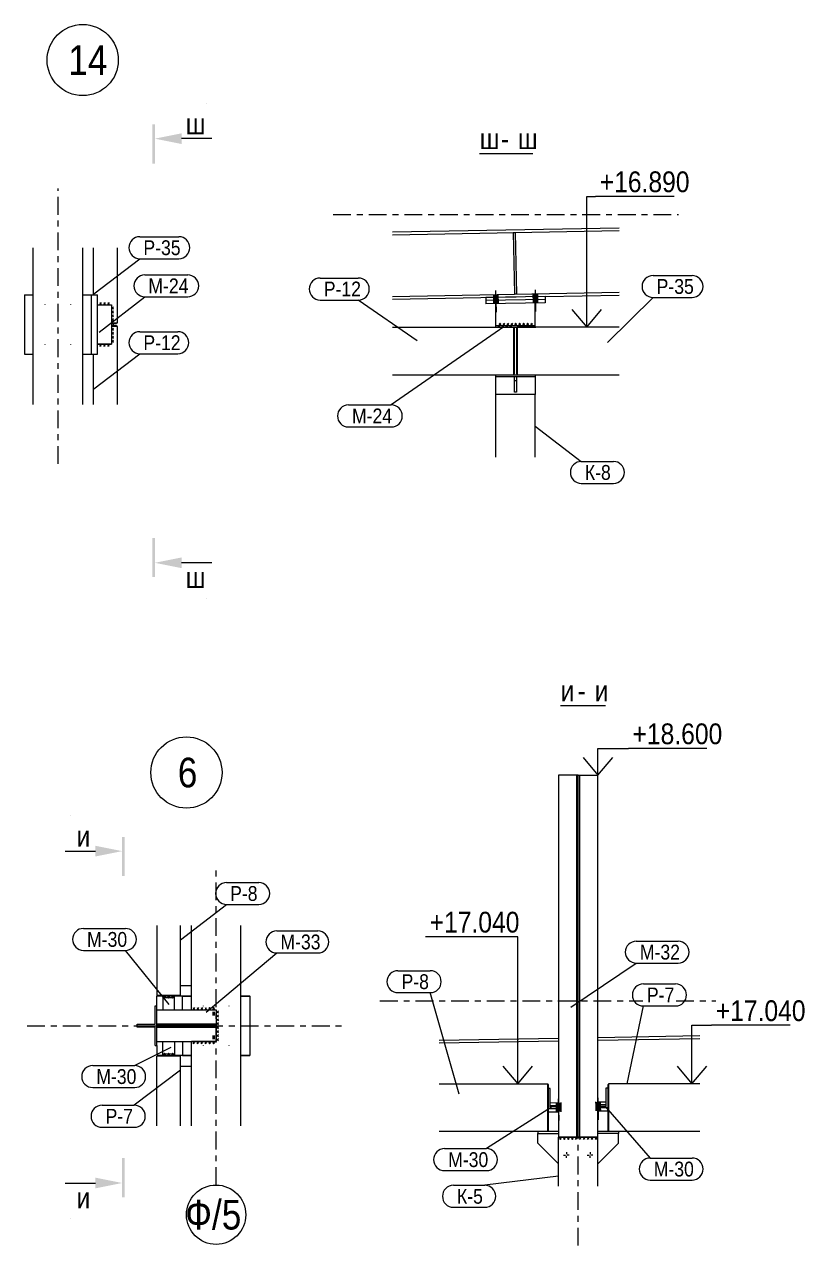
# Model space of a CAD drawing. Header units: millimetres. Extents: x -74 to 1115, y -586 to 256.
# Drawn here: x 717.2 to 848.7, y -424.2 to -218.4 of the extents above; entities that cross this region are included whole.
import ezdxf

# ---------------------------------------------------------------- set-up
doc = ezdxf.new("R2010")
doc.units = ezdxf.units.MM
for name, pattern in [('XKITLINE00', [0]), ('XKITLINE02', [4, 2, -2]), ('XKITLINE03', [6, 3, -1, 1, -1])]:
    doc.linetypes.add(name, pattern=pattern)
for name, color, linetype, lineweight in [('Bolt', 7, 'Continuous', 0), ('GraphicObject', 6, 'Continuous', 0), ('LevelText', 7, 'Continuous', 0), ('OtherObjectType', 1, 'Continuous', 0), ('Part', 2, 'Continuous', 0), ('PartMark', 3, 'Continuous', 0), ('S-GRID', 1, 'Continuous', 0), ('Section', 6, 'Continuous', 0), ('SymbolText', 4, 'Continuous', 0)]:
    doc.layers.add(name, color=color, linetype=linetype, lineweight=lineweight)
doc.styles.add('GOST type A', font='ARIAL.TTF')

msp = doc.modelspace()

# ---------------------------------------------------------------- hatches: boundary and pattern name
at = {"layer": 'Bolt'}
for points in [[(796.98, -263.88), (796.99, -264.34), (796.23, -264.36), (796.22, -263.89)], [(796.98, -263.88), (796.99, -264.34), (796.23, -264.36), (796.22, -263.89)], [(796.99, -264.35), (797, -264.88), (796.24, -264.89), (796.23, -264.36)], [(796.99, -264.35), (797, -264.88), (796.24, -264.89), (796.23, -264.36)], [(797, -264.88), (797.01, -265.41), (796.25, -265.43), (796.24, -264.89)], [(797, -264.88), (797.01, -265.41), (796.25, -265.43), (796.24, -264.89)], [(803.65, -263.75), (803.66, -264.22), (802.89, -264.23), (802.88, -263.77)], [(803.65, -263.75), (803.66, -264.22), (802.89, -264.23), (802.88, -263.77)], [(803.66, -264.22), (803.67, -264.75), (802.9, -264.77), (802.89, -264.23)], [(803.66, -264.22), (803.67, -264.75), (802.9, -264.77), (802.89, -264.23)], [(803.67, -264.75), (803.68, -265.29), (802.91, -265.3), (802.9, -264.77)], [(803.67, -264.75), (803.68, -265.29), (802.91, -265.3), (802.9, -264.77)], [(807.56, -400.07), (807.57, -400.53), (806.8, -400.55), (806.79, -400.08)], [(807.57, -400.53), (807.58, -401.06), (806.81, -401.08), (806.8, -400.54)], [(807.58, -401.06), (807.59, -401.6), (806.82, -401.61), (806.81, -401.08)], [(814.22, -399.94), (814.23, -400.41), (813.47, -400.42), (813.46, -399.96)], [(814.22, -399.94), (814.23, -400.41), (813.47, -400.42), (813.46, -399.96)], [(814.23, -400.4), (814.24, -400.94), (813.48, -400.95), (813.47, -400.42)], [(814.23, -400.4), (814.24, -400.94), (813.48, -400.95), (813.47, -400.42)], [(814.24, -400.94), (814.25, -401.47), (813.49, -401.48), (813.48, -400.95)], [(814.24, -400.94), (814.25, -401.47), (813.49, -401.48), (813.48, -400.95)]]:
    msp.add_hatch(color=256, dxfattribs=at).paths.add_polyline_path(points, flags=17)
at = {"layer": 'Section'}
for points in [[(738.73, -241.82), (738.73, -235.22), (739.15, -235.22), (739.15, -241.82)], [(739.15, -237.62), (743.65, -236.72), (743.65, -238.52)], [(738.73, -311.5), (738.73, -304.9), (739.15, -304.9), (739.15, -311.5)], [(739.15, -309.1), (743.65, -308.2), (743.65, -310)], [(734.05, -355.29), (734.05, -361.89), (733.63, -361.89), (733.63, -355.29)], [(733.63, -357.69), (729.13, -358.59), (729.13, -356.79)], [(734.05, -409.42), (734.05, -416.02), (733.63, -416.02), (733.63, -409.42)], [(733.63, -413.62), (729.13, -414.52), (729.13, -412.72)]]:
    msp.add_hatch(color=256, dxfattribs=at).paths.add_polyline_path(points, flags=17)

# ---------------------------------------------------------------- linework, layer by layer
at = {"layer": 'Bolt', "linetype": 'XKITLINE00', "lineweight": 0}
for p, q in [((796.59, -263.22), (796.66, -266.88)), ((796.59, -263.22), (796.66, -266.88)), ((803.25, -263.09), (803.32, -266.76)), ((803.25, -263.09), (803.32, -266.76)), ((796.22, -263.89), (796.23, -264.36)), ((796.22, -263.89), (796.23, -264.36)), ((796.23, -264.36), (796.24, -264.89)), ((796.23, -264.36), (796.24, -264.89)), ((796.24, -264.89), (796.25, -265.43)), ((796.24, -264.89), (796.25, -265.43)), ((796.98, -263.88), (796.99, -264.34)), ((796.98, -263.88), (796.99, -264.34)), ((796.99, -264.35), (797, -264.88)), ((796.99, -264.35), (797, -264.88)), ((797, -264.88), (797.01, -265.41)), ((797, -264.88), (797.01, -265.41)), ((802.88, -263.77), (802.89, -264.23)), ((802.88, -263.77), (802.89, -264.23)), ((802.89, -264.23), (802.9, -264.77)), ((802.89, -264.23), (802.9, -264.77)), ((802.9, -264.77), (802.91, -265.3)), ((802.9, -264.77), (802.91, -265.3)), ((803.65, -263.75), (803.66, -264.22)), ((803.65, -263.75), (803.66, -264.22)), ((803.66, -264.22), (803.67, -264.75)), ((803.66, -264.22), (803.67, -264.75)), ((803.67, -264.75), (803.68, -265.29)), ((803.67, -264.75), (803.68, -265.29)), ((806.79, -400.08), (806.8, -400.55)), ((806.8, -400.54), (806.81, -401.08)), ((806.81, -401.08), (806.82, -401.61)), ((807.16, -399.41), (807.23, -403.07)), ((807.56, -400.07), (807.57, -400.53)), ((807.57, -400.53), (807.58, -401.06)), ((807.58, -401.06), (807.59, -401.6)), ((813.46, -399.96), (813.47, -400.42)), ((813.46, -399.96), (813.47, -400.42)), ((813.47, -400.42), (813.48, -400.95)), ((813.47, -400.42), (813.48, -400.95)), ((813.48, -400.95), (813.49, -401.48)), ((813.48, -400.95), (813.49, -401.48)), ((813.83, -399.28), (813.9, -402.95)), ((813.83, -399.28), (813.9, -402.95)), ((814.22, -399.94), (814.23, -400.41)), ((814.22, -399.94), (814.23, -400.41)), ((814.23, -400.4), (814.24, -400.94)), ((814.23, -400.4), (814.24, -400.94)), ((814.24, -400.94), (814.25, -401.47)), ((814.24, -400.94), (814.25, -401.47)), ((808.05, -408.9), (808.36, -408.9)), ((808.52, -408.44), (808.52, -408.75)), ((808.52, -409.37), (808.52, -409.06)), ((808.98, -408.9), (808.67, -408.9)), ((812.05, -408.9), (812.36, -408.9)), ((812.52, -408.44), (812.52, -408.75)), ((812.52, -409.37), (812.52, -409.06)), ((812.98, -408.9), (812.67, -408.9))]:
    msp.add_line(p, q, dxfattribs=at)
at = {"layer": 'Bolt', "linetype": 'XKITLINE02', "lineweight": 0}
for p, q in [((720.65, -265.63), (720.65, -265.56)), ((724.98, -265.63), (724.98, -265.56)), ((720.65, -272.3), (720.65, -272.23)), ((724.98, -272.3), (724.98, -272.23)), ((747.31, -383.75), (747.31, -383.82)), ((751.64, -383.75), (751.64, -383.82)), ((749.27, -384.87), (748.87, -384.87)), ((749.27, -384.87), (748.87, -384.87)), ((749.27, -384.87), (748.87, -384.87)), ((749.27, -384.87), (748.87, -384.87)), ((749.27, -385.11), (748.87, -385.11)), ((749.27, -385.11), (748.87, -385.11)), ((749.27, -385.11), (748.87, -385.11)), ((749.27, -385.11), (748.87, -385.11)), ((749.27, -385.34), (748.87, -385.34)), ((749.27, -385.34), (748.87, -385.34)), ((749.27, -385.34), (748.87, -385.34)), ((749.27, -385.34), (748.87, -385.34)), ((749.27, -388.87), (748.87, -388.87)), ((749.27, -388.87), (748.87, -388.87)), ((749.27, -388.87), (748.87, -388.87)), ((749.27, -388.87), (748.87, -388.87)), ((747.31, -390.42), (747.31, -390.49)), ((749.27, -389.11), (748.87, -389.11)), ((749.27, -389.11), (748.87, -389.11)), ((749.27, -389.11), (748.87, -389.11)), ((749.27, -389.11), (748.87, -389.11)), ((749.27, -389.34), (748.87, -389.34)), ((749.27, -389.34), (748.87, -389.34)), ((749.27, -389.34), (748.87, -389.34)), ((749.27, -389.34), (748.87, -389.34)), ((751.64, -390.42), (751.64, -390.49)), ((806.79, -400.08), (806.8, -400.55)), ((806.8, -400.54), (806.81, -401.08)), ((806.81, -401.08), (806.82, -401.61)), ((807.16, -399.41), (807.23, -403.07)), ((807.56, -400.07), (807.57, -400.53)), ((807.57, -400.53), (807.58, -401.06)), ((807.58, -401.06), (807.59, -401.6))]:
    msp.add_line(p, q, dxfattribs=at)
at = {"layer": 'GraphicObject', "linetype": 'XKITLINE00', "lineweight": 0}
for p, q in [((729.48, -265.61), (731.82, -265.61)), ((731.82, -265.61), (731.82, -268.65)), ((731.82, -269.25), (731.82, -272.28)), ((796.61, -269.41), (799.64, -269.41)), ((796.7, -269.08), (803.27, -269.08)), ((800.24, -269.41), (803.37, -269.41)), ((731.82, -272.28), (729.48, -272.28)), ((742.47, -382.11), (740.47, -382.11)), ((745.31, -384.44), (749.47, -384.44)), ((749.47, -384.44), (749.47, -389.77)), ((749.47, -389.77), (745.31, -389.77)), ((740.47, -392.11), (742.47, -392.11)), ((813.85, -405.9), (807.18, -405.9))]:
    msp.add_line(p, q, dxfattribs=at)
at = {"layer": 'LevelText', "linetype": 'XKITLINE00', "lineweight": 0}
for p, q in [((811.96, -269.41), (811.96, -247.34)), ((811.96, -247.34), (813.45, -247.34)), ((826.7, -247.34), (813.45, -247.34)), ((809.46, -266.41), (811.96, -269.41)), ((811.96, -269.41), (814.46, -266.41)), ((813.85, -344.9), (813.85, -340.37)), ((813.85, -340.37), (818.97, -340.37)), ((832.22, -340.37), (818.97, -340.37)), ((811.35, -341.9), (813.85, -344.9)), ((813.85, -344.9), (816.35, -341.9)), ((798.02, -372.11), (784.77, -372.11)), ((800.32, -372.11), (798.02, -372.11)), ((800.32, -396.9), (800.32, -372.11)), ((829.69, -396.9), (829.69, -387.03)), ((829.69, -387.03), (833.01, -387.03)), ((846.26, -387.03), (833.01, -387.03)), ((797.82, -393.9), (800.32, -396.9)), ((800.32, -396.9), (802.82, -393.9)), ((827.19, -393.9), (829.69, -396.9)), ((829.69, -396.9), (832.19, -393.9))]:
    msp.add_line(p, q, dxfattribs=at)
at = {"layer": 'OtherObjectType', "linetype": 'XKITLINE00', "lineweight": 0}
for p, q in [((732.98, -224.37), (732.98, -224.37)), ((793.9, -240.14), (802.84, -240.14)), ((807.54, -333.17), (815.12, -333.17)), ((750.47, -344.44), (750.47, -344.44))]:
    msp.add_line(p, q, dxfattribs=at)
for centre in [(726.98, -224.37), (744.47, -344.44)]:
    msp.add_circle(centre, 6, dxfattribs=at)
at = {"layer": 'Part', "linetype": 'XKITLINE00', "lineweight": 0}
for p, q in [((779.21, -253.34), (817.4, -252.63)), ((779.21, -253.81), (817.4, -253.1)), ((799.57, -253.46), (799.76, -263.79)), ((799.57, -253.46), (799.91, -253.46)), ((799.91, -253.46), (800.1, -263.79)), ((718.65, -282.43), (718.65, -256.04)), ((726.98, -282.43), (726.98, -256.04)), ((728.82, -263.95), (728.82, -256.04)), ((732.82, -268.65), (732.82, -256.04)), ((717.15, -263.94), (717.15, -273.94)), ((717.15, -263.94), (718.65, -263.94)), ((717.15, -263.95), (718.65, -263.95)), ((726.98, -263.94), (728.48, -263.94)), ((726.98, -263.95), (728.48, -263.95)), ((728.48, -273.94), (728.48, -263.94)), ((728.48, -263.95), (729.48, -263.95)), ((728.48, -263.96), (729.48, -263.96)), ((729.48, -273.95), (729.48, -263.95)), ((779.21, -264.21), (817.4, -263.5)), ((779.21, -264.68), (800.05, -264.29)), ((804.93, -264.73), (794.94, -264.92)), ((794.94, -264.92), (794.95, -265.45)), ((804.94, -264.2), (794.95, -264.38)), ((794.95, -264.38), (794.96, -264.92)), ((804.94, -265.26), (794.95, -265.45)), ((796.61, -269.08), (796.61, -265.42)), ((799.76, -263.79), (800.1, -263.79)), ((803.27, -269.08), (803.27, -265.29)), ((804.93, -264.73), (804.94, -265.26)), ((804.95, -264.73), (804.93, -264.73)), ((804.94, -264.2), (817.4, -263.97)), ((804.94, -264.2), (804.95, -264.73)), ((729.48, -265.61), (731.82, -265.61)), ((731.82, -265.61), (731.82, -272.28)), ((731.82, -268.65), (732.82, -268.65)), ((731.82, -268.78), (732.68, -268.78)), ((731.82, -269.11), (732.68, -269.11)), ((732.82, -269.25), (731.82, -269.25)), ((732.15, -269.11), (732.15, -268.78)), ((732.68, -268.78), (732.68, -268.65)), ((732.68, -269.11), (732.68, -269.25)), ((732.82, -282.43), (732.82, -269.25)), ((779.21, -269.41), (799.64, -269.41)), ((796.61, -269.41), (796.61, -269.08)), ((796.61, -269.08), (803.27, -269.08)), ((799.64, -277.41), (799.64, -269.41)), ((799.64, -269.41), (800.24, -269.41)), ((799.77, -269.55), (799.64, -269.55)), ((799.77, -277.28), (799.77, -269.55)), ((800.11, -269.55), (800.11, -277.28)), ((800.11, -269.55), (800.24, -269.55)), ((817.4, -269.41), (800.24, -269.41)), ((800.24, -269.41), (800.24, -277.41)), ((803.27, -269.41), (803.27, -269.08)), ((729.48, -272.28), (731.82, -272.28)), ((717.15, -273.94), (718.65, -273.94)), ((718.32, -273.94), (718.32, -273.95)), ((718.32, -273.95), (718.65, -273.95)), ((726.98, -273.94), (728.48, -273.94)), ((726.98, -273.95), (729.48, -273.95)), ((728.82, -282.43), (728.82, -273.95)), ((779.21, -277.41), (799.64, -277.41)), ((796.61, -280.75), (796.61, -277.41)), ((796.61, -277.68), (803.27, -277.68)), ((799.64, -277.28), (799.77, -277.28)), ((799.64, -277.41), (800.24, -277.41)), ((799.77, -280.35), (799.77, -277.68)), ((800.11, -277.28), (800.24, -277.28)), ((800.11, -277.68), (800.11, -280.35)), ((800.24, -277.41), (817.4, -277.41)), ((803.27, -277.41), (803.27, -280.75)), ((799.77, -278.35), (800.11, -278.35)), ((796.61, -291.31), (796.61, -280.75)), ((803.27, -280.75), (796.61, -280.75)), ((800.11, -280.35), (799.77, -280.35)), ((803.27, -291.31), (803.27, -280.75)), ((810.25, -344.9), (807.18, -344.9)), ((807.18, -344.9), (807.18, -405.9)), ((810.52, -344.9), (810.25, -344.9)), ((810.25, -344.9), (810.25, -405.9)), ((810.52, -405.9), (810.52, -344.9)), ((810.52, -344.9), (813.85, -344.9)), ((810.52, -405.9), (810.52, -344.9)), ((810.78, -405.9), (810.78, -344.9)), ((813.85, -405.9), (813.85, -344.9)), ((739.47, -370.25), (739.47, -381.97)), ((743.47, -381.97), (743.47, -370.25)), ((745.31, -384.44), (745.31, -370.25)), ((753.64, -403.96), (753.64, -370.25)), ((743.47, -380.31), (745.31, -380.31)), ((739.47, -381.97), (743.47, -381.97)), ((739.47, -382.1), (739.61, -382.1)), ((739.47, -383.77), (739.47, -382.1)), ((739.61, -382.11), (739.61, -381.97)), ((743.34, -382.11), (739.61, -382.11)), ((740.47, -382.11), (740.47, -384.44)), ((740.47, -382.37), (742.47, -382.37)), ((742.47, -384.44), (742.47, -382.11)), ((743.34, -382.11), (743.34, -381.97)), ((743.34, -382.1), (745.31, -382.1)), ((743.81, -382.11), (745.31, -382.11)), ((743.81, -384.44), (743.81, -382.11)), ((753.64, -382.1), (755.14, -382.1)), ((753.64, -382.11), (755.14, -382.11)), ((755.14, -382.11), (755.14, -382.1)), ((755.14, -382.11), (755.14, -392.11)), ((739.21, -386.84), (739.21, -383.77)), ((739.21, -383.77), (739.47, -383.77)), ((739.47, -387.11), (739.47, -383.77)), ((739.47, -384.44), (749.47, -384.44)), ((749.47, -384.44), (749.47, -387.06)), ((736.14, -387.11), (736.14, -386.84)), ((736.14, -386.84), (739.21, -386.84)), ((739.47, -386.82), (749.47, -386.82)), ((736.14, -387.37), (736.14, -387.11)), ((736.14, -387.11), (739.47, -387.11)), ((736.14, -387.11), (739.47, -387.11)), ((739.21, -387.37), (736.14, -387.37)), ((739.21, -390.44), (739.21, -387.37)), ((739.47, -387.06), (749.47, -387.06)), ((749.47, -387.06), (739.47, -387.06)), ((739.47, -390.44), (739.47, -387.11)), ((739.47, -387.29), (749.47, -387.29)), ((739.47, -387.34), (749.47, -387.34)), ((749.47, -389.77), (749.47, -387.06)), ((813.85, -389.08), (831.03, -388.78)), ((739.21, -390.44), (739.47, -390.44)), ((739.47, -389.77), (749.47, -389.77)), ((739.47, -389.77), (749.47, -389.77)), ((739.47, -390.44), (739.47, -392.1)), ((740.47, -392.11), (740.47, -389.77)), ((742.47, -389.77), (742.47, -392.11)), ((743.81, -389.77), (743.81, -392.11)), ((745.31, -403.96), (745.31, -389.77)), ((787.1, -389.54), (807.18, -389.2)), ((787.1, -390.01), (807.18, -389.66)), ((813.85, -389.55), (831.03, -389.25)), ((739.47, -392.09), (740.47, -392.09)), ((739.47, -392.1), (740.47, -392.1)), ((739.47, -403.96), (739.47, -392.24)), ((743.47, -392.24), (739.47, -392.24)), ((739.61, -392.11), (743.34, -392.11)), ((739.61, -392.24), (739.61, -392.11)), ((740.47, -391.84), (742.47, -391.84)), ((742.47, -392.09), (743.81, -392.09)), ((742.47, -392.1), (743.81, -392.1)), ((743.34, -392.11), (743.34, -392.24)), ((743.47, -403.96), (743.47, -392.24)), ((743.81, -392.1), (745.31, -392.1)), ((743.81, -392.11), (745.31, -392.11)), ((753.64, -392.1), (755.14, -392.1)), ((753.64, -392.11), (755.14, -392.11)), ((743.47, -393.91), (745.31, -393.91)), ((787.1, -396.9), (805.38, -396.9)), ((805.38, -404.9), (805.38, -396.9)), ((805.52, -397.04), (805.38, -397.04)), ((805.52, -401.1), (805.52, -397.04)), ((815.52, -397.04), (815.52, -404.77)), ((815.52, -397.04), (815.65, -397.04)), ((831.03, -396.9), (815.65, -396.9)), ((815.65, -396.9), (815.65, -404.9)), ((805.78, -397.71), (805.52, -397.71)), ((805.78, -400.77), (805.78, -397.71)), ((815.25, -400.65), (815.25, -397.58)), ((815.25, -397.58), (815.52, -397.58)), ((805.51, -401.1), (807.18, -401.07)), ((805.52, -401.63), (805.51, -401.1)), ((805.52, -401.04), (807.18, -401.04)), ((805.53, -401.1), (805.53, -401.04)), ((805.78, -400.09), (807.18, -400.06)), ((805.78, -400.55), (807.18, -400.53)), ((805.78, -400.56), (807.18, -400.54)), ((807.18, -400.77), (805.78, -400.77)), ((813.85, -399.95), (815.25, -399.92)), ((813.85, -400.41), (815.25, -400.38)), ((813.85, -400.65), (815.25, -400.65)), ((813.85, -400.94), (815.5, -400.91)), ((813.85, -400.91), (815.5, -400.91)), ((815.51, -401.45), (815.5, -400.91)), ((805.52, -404.77), (805.52, -401.32)), ((805.52, -401.63), (807.18, -401.6)), ((813.85, -401.48), (815.51, -401.45)), ((787.1, -404.9), (805.38, -404.9)), ((803.72, -404.9), (803.72, -405.3)), ((803.72, -405.3), (807.18, -405.3)), ((803.72, -406.9), (803.72, -405.3)), ((805.38, -404.77), (805.52, -404.77)), ((805.38, -404.9), (807.18, -404.9)), ((813.85, -404.9), (815.65, -404.9)), ((817.32, -405.3), (813.85, -405.3)), ((815.52, -404.77), (815.65, -404.77)), ((815.65, -404.9), (831.03, -404.9)), ((817.32, -404.9), (817.32, -405.3)), ((817.32, -406.9), (817.32, -405.3)), ((807.18, -410.37), (803.72, -406.9)), ((807.18, -414.16), (807.18, -405.9)), ((807.18, -405.9), (810.25, -405.9)), ((810.25, -405.9), (810.52, -405.9)), ((810.52, -405.9), (813.85, -405.9)), ((813.85, -414.16), (813.85, -405.9)), ((813.85, -410.37), (817.32, -406.9))]:
    msp.add_line(p, q, dxfattribs=at)
at = {"layer": 'PartMark', "linetype": 'XKITLINE00', "lineweight": 0}
for p, q in [((736.61, -254.15), (743.19, -254.15)), ((728.83, -263.77), (736.61, -257.85)), ((736.61, -257.85), (743.19, -257.85)), ((737.45, -260.58), (744.68, -260.58)), ((767.02, -261.11), (773.44, -261.11)), ((823.14, -260.68), (829.72, -260.68)), ((729.75, -270.21), (737.45, -264.28)), ((737.45, -264.28), (744.68, -264.28)), ((767.02, -264.81), (773.44, -264.81)), ((783.35, -271.69), (773.44, -264.81)), ((815.45, -271.95), (823.14, -264.38)), ((823.14, -264.38), (829.72, -264.38)), ((797.95, -269.34), (779.01, -282.5)), ((736.61, -270.16), (743.02, -270.16)), ((728.83, -279.79), (736.61, -273.86)), ((736.61, -273.86), (743.02, -273.86)), ((771.78, -282.5), (779.01, -282.5)), ((771.78, -286.2), (779.01, -286.2)), ((803.26, -286.09), (811.04, -292.02)), ((811.04, -292.02), (816.47, -292.02)), ((811.04, -295.72), (816.47, -295.72)), ((751.23, -362.98), (756.67, -362.98)), ((743.46, -372.61), (751.23, -366.68)), ((751.23, -366.68), (756.67, -366.68)), ((727.11, -370.72), (734.17, -370.72)), ((759.71, -371.14), (766.62, -371.14)), ((727.11, -374.42), (734.17, -374.42)), ((741.53, -383.52), (734.17, -374.42)), ((820.31, -372.86), (827.37, -372.86)), ((747.81, -384.84), (759.71, -374.84)), ((759.71, -374.84), (766.62, -374.84)), ((809.29, -383.97), (820.31, -376.56)), ((820.31, -376.56), (827.37, -376.56)), ((780.13, -377.84), (785.57, -377.84)), ((821.5, -380.08), (826.93, -380.08)), ((780.13, -381.54), (785.57, -381.54)), ((790.44, -398.67), (785.57, -381.54)), ((818.75, -396.92), (821.5, -383.78)), ((821.5, -383.78), (826.93, -383.78)), ((741.84, -390.76), (735.74, -393.83)), ((728.67, -393.83), (735.74, -393.83)), ((743.46, -394.59), (735.68, -400.52)), ((728.67, -397.53), (735.74, -397.53)), ((730.24, -400.52), (735.68, -400.52)), ((805.99, -400.83), (795.06, -407.83)), ((815.13, -400.77), (822.65, -409.42)), ((730.24, -404.22), (735.68, -404.22)), ((787.99, -407.83), (795.06, -407.83)), ((822.65, -409.42), (829.72, -409.42)), ((787.99, -411.53), (795.06, -411.53)), ((807.2, -412.48), (794.76, -414.01)), ((822.65, -413.12), (829.72, -413.12)), ((789.48, -414.01), (794.76, -414.01)), ((789.48, -417.71), (794.76, -417.71))]:
    msp.add_line(p, q, dxfattribs=at)
for centre, start, end in [((736.61, -256), 90, 270), ((743.19, -256), 270, 90), ((737.45, -262.43), 90, 270), ((744.68, -262.43), 270, 90), ((767.02, -262.96), 90, 270), ((773.44, -262.96), 270, 90), ((823.14, -262.53), 90, 270), ((829.72, -262.53), 270, 90), ((736.61, -272.01), 90, 270), ((743.02, -272.01), 270, 90), ((771.78, -284.35), 90, 270), ((779.01, -284.35), 270, 90), ((811.04, -293.87), 90, 270), ((816.47, -293.87), 270, 90), ((751.23, -364.83), 90, 270), ((756.67, -364.83), 270, 90), ((727.11, -372.57), 90, 270), ((734.17, -372.57), 270, 90), ((759.71, -372.99), 90, 270), ((766.62, -372.99), 270, 90), ((820.31, -374.71), 90, 270), ((827.37, -374.71), 270, 90), ((780.13, -379.69), 90, 270), ((785.57, -379.69), 270, 90), ((821.5, -381.93), 90, 270), ((826.93, -381.93), 270, 90), ((728.67, -395.68), 90, 270), ((735.74, -395.68), 270, 90), ((730.24, -402.37), 90, 270), ((735.68, -402.37), 270, 90), ((787.99, -409.68), 90, 270), ((795.06, -409.68), 270, 90), ((822.65, -411.27), 90, 270), ((829.72, -411.27), 270, 90), ((789.48, -415.86), 90, 270), ((794.76, -415.86), 270, 90)]:
    msp.add_arc(centre, 1.85, start, end, dxfattribs=at)
at = {"layer": 'S-GRID', "linetype": 'XKITLINE03', "lineweight": 0}
for p, q in [((722.82, -292.43), (722.82, -246.04)), ((769.21, -250.41), (827.4, -250.41)), ((810.52, -424.16), (810.52, -356.24)), ((749.47, -413.96), (749.47, -360.25)), ((777.1, -382.9), (821.4, -382.9)), ((827.03, -382.9), (833.71, -382.9)), ((717.62, -387.11), (771.32, -387.11))]:
    msp.add_line(p, q, dxfattribs=at)
at = {"layer": 'S-GRID', "linetype": 'XKITLINE00', "lineweight": 0}
msp.add_circle((749.47, -418.96), 5, dxfattribs=at)
at = {"layer": 'Section', "linetype": 'XKITLINE00', "lineweight": 0}
for p, q in [((747.86, -231.62), (747.85, -231.62)), ((747.86, -231.62), (747.86, -231.62)), ((748.75, -237.62), (743.65, -237.62)), ((748.75, -309.1), (743.65, -309.1)), ((747.86, -315.1), (747.85, -315.1)), ((747.86, -315.1), (747.86, -315.1)), ((724.93, -351.69), (724.93, -351.69)), ((724.93, -351.69), (724.93, -351.69)), ((724.03, -357.69), (729.13, -357.69)), ((724.03, -413.62), (729.13, -413.62)), ((724.93, -419.62), (724.93, -419.62)), ((724.93, -419.62), (724.93, -419.62))]:
    msp.add_line(p, q, dxfattribs=at)
at = {"layer": 'SymbolText', "linetype": 'XKITLINE00', "lineweight": 0}
for p, q in [((729.86, -265.61), (730.13, -265.24)), ((729.86, -265.24), (730.11, -265.61)), ((730.53, -265.61), (730.8, -265.24)), ((730.53, -265.24), (730.78, -265.61)), ((731.19, -265.61), (731.47, -265.24)), ((731.19, -265.24), (731.44, -265.61)), ((731.82, -266), (732.19, -266.28)), ((732.19, -266), (731.82, -266.25)), ((731.82, -266.67), (732.19, -266.95)), ((732.19, -266.67), (731.82, -266.92)), ((731.82, -267.34), (732.19, -267.61)), ((732.19, -267.34), (731.82, -267.59)), ((731.82, -268), (732.19, -268.28)), ((732.19, -268), (731.82, -268.25)), ((797, -269.41), (797.27, -269.04)), ((797, -269.04), (797.25, -269.41)), ((797.2, -269.08), (797.47, -268.7)), ((797.2, -268.7), (797.45, -269.08)), ((797.67, -269.41), (797.94, -269.04)), ((797.67, -269.04), (797.92, -269.41)), ((797.86, -269.08), (798.14, -268.7)), ((797.86, -268.7), (798.11, -269.08)), ((798.33, -269.41), (798.61, -269.04)), ((798.33, -269.04), (798.58, -269.41)), ((798.53, -269.08), (798.8, -268.7)), ((798.53, -268.7), (798.78, -269.08)), ((799, -269.41), (799.27, -269.04)), ((799, -269.04), (799.25, -269.41)), ((799.2, -269.08), (799.47, -268.7)), ((799.2, -268.7), (799.45, -269.08)), ((799.86, -269.08), (800.14, -268.7)), ((799.86, -268.7), (800.11, -269.08)), ((800.53, -269.08), (800.8, -268.7)), ((800.53, -268.7), (800.78, -269.08)), ((800.68, -269.41), (800.96, -269.04)), ((800.68, -269.04), (800.93, -269.41)), ((801.2, -269.08), (801.47, -268.7)), ((801.2, -268.7), (801.45, -269.08)), ((801.35, -269.41), (801.62, -269.04)), ((801.35, -269.04), (801.6, -269.41)), ((801.86, -269.08), (802.14, -268.7)), ((801.86, -268.7), (802.11, -269.08)), ((802.02, -269.41), (802.29, -269.04)), ((802.02, -269.04), (802.27, -269.41)), ((802.53, -269.08), (802.8, -268.7)), ((802.53, -268.7), (802.78, -269.08)), ((802.68, -269.41), (802.96, -269.04)), ((802.68, -269.04), (802.93, -269.41)), ((731.82, -269.64), (732.19, -269.91)), ((732.19, -269.64), (731.82, -269.89)), ((731.82, -270.3), (732.19, -270.58)), ((732.19, -270.3), (731.82, -270.55)), ((731.82, -270.97), (732.19, -271.25)), ((732.19, -270.97), (731.82, -271.22)), ((731.82, -271.64), (732.19, -271.91)), ((732.19, -271.64), (731.82, -271.89)), ((730.11, -272.28), (729.83, -272.65)), ((730.11, -272.65), (729.86, -272.28)), ((730.78, -272.28), (730.5, -272.65)), ((730.78, -272.65), (730.53, -272.28)), ((731.44, -272.28), (731.17, -272.65)), ((731.44, -272.65), (731.19, -272.28)), ((740.93, -382.11), (740.66, -382.48)), ((740.93, -382.48), (740.68, -382.11)), ((741.6, -382.11), (741.32, -382.48)), ((741.6, -382.48), (741.35, -382.11)), ((742.26, -382.11), (741.99, -382.48)), ((742.26, -382.48), (742.01, -382.11)), ((745.6, -384.44), (745.87, -384.06)), ((745.6, -384.06), (745.85, -384.44)), ((746.26, -384.44), (746.54, -384.06)), ((746.26, -384.06), (746.51, -384.44)), ((746.93, -384.44), (747.21, -384.06)), ((746.93, -384.06), (747.18, -384.44)), ((747.6, -384.44), (747.87, -384.06)), ((747.6, -384.06), (747.85, -384.44)), ((748.26, -384.44), (748.54, -384.06)), ((748.26, -384.06), (748.51, -384.44)), ((748.93, -384.44), (749.21, -384.06)), ((748.93, -384.06), (749.18, -384.44)), ((749.47, -384.65), (749.85, -384.92)), ((749.85, -384.65), (749.47, -384.9)), ((749.47, -385.31), (749.85, -385.59)), ((749.85, -385.31), (749.47, -385.56)), ((749.47, -385.98), (749.85, -386.25)), ((749.85, -385.98), (749.47, -386.23)), ((749.47, -386.65), (749.85, -386.92)), ((749.85, -386.65), (749.47, -386.9)), ((749.47, -387.31), (749.85, -387.59)), ((749.85, -387.31), (749.47, -387.56)), ((749.47, -387.98), (749.85, -388.25)), ((749.85, -387.98), (749.47, -388.23)), ((749.47, -388.65), (749.85, -388.92)), ((749.85, -388.65), (749.47, -388.9)), ((745.85, -389.77), (745.57, -390.15)), ((745.85, -390.15), (745.6, -389.77)), ((746.51, -389.77), (746.24, -390.15)), ((746.51, -390.15), (746.26, -389.77)), ((747.18, -389.77), (746.91, -390.15)), ((747.18, -390.15), (746.93, -389.77)), ((747.85, -389.77), (747.57, -390.15)), ((747.85, -390.15), (747.6, -389.77)), ((748.51, -389.77), (748.24, -390.15)), ((748.51, -390.15), (748.26, -389.77)), ((749.18, -389.77), (748.91, -390.15)), ((749.18, -390.15), (748.93, -389.77)), ((749.47, -389.31), (749.85, -389.59)), ((749.85, -389.31), (749.47, -389.56)), ((740.68, -392.11), (740.96, -391.73)), ((740.68, -391.73), (740.93, -392.11)), ((741.35, -392.11), (741.62, -391.73)), ((741.35, -391.73), (741.6, -392.11)), ((742.01, -392.11), (742.29, -391.73)), ((742.01, -391.73), (742.26, -392.11)), ((807.64, -405.9), (807.37, -406.28)), ((807.64, -406.28), (807.39, -405.9)), ((808.31, -405.9), (808.03, -406.28)), ((808.31, -406.28), (808.06, -405.9)), ((808.97, -405.9), (808.7, -406.28)), ((808.97, -406.28), (808.72, -405.9)), ((809.64, -405.9), (809.37, -406.28)), ((809.64, -406.28), (809.39, -405.9)), ((810.31, -405.9), (810.03, -406.28)), ((810.31, -406.28), (810.06, -405.9)), ((810.97, -405.9), (810.7, -406.28)), ((810.97, -406.28), (810.72, -405.9)), ((811.64, -405.9), (811.37, -406.28)), ((811.64, -406.28), (811.39, -405.9)), ((812.31, -405.9), (812.03, -406.28)), ((812.31, -406.28), (812.06, -405.9)), ((812.97, -405.9), (812.7, -406.28)), ((812.97, -406.28), (812.72, -405.9)), ((813.64, -405.9), (813.37, -406.28)), ((813.64, -406.28), (813.39, -405.9))]:
    msp.add_line(p, q, dxfattribs=at)

# ---------------------------------------------------------------- texts
at = {"layer": 'LevelText', "style": 'GOST type A', "width": 0.85}
for s, p in [('+16.890', (814.15, -246.64)), ('+18.600', (819.67, -339.67)), ('+17.040', (785.47, -371.41)), ('+17.040', (833.71, -386.33))]:
    msp.add_text(s, height=3.5, dxfattribs=at).set_placement(p)
at = {"layer": 'OtherObjectType', "style": 'GOST type A', "width": 0.85}
for s, height, p in [('14', 5, (724.54, -226.87)), ('ш', 3.5, (793.9, -239.39)), ('-', 3.5, (797.46, -239.39)), ('ш', 3.5, (800.34, -239.39)), ('и', 3.5, (807.54, -332.42)), ('-', 3.5, (810.42, -332.42)), ('и', 3.5, (813.3, -332.42)), ('6', 5, (743.01, -346.94))]:
    msp.add_text(s, height=height, dxfattribs=at).set_placement(p)
at = {"layer": 'PartMark', "style": 'GOST type A', "width": 0.85}
for s, p in [('Р-35', (737.21, -257.25)), ('М-24', (738.05, -263.68)), ('Р-35', (823.74, -263.78)), ('Р-12', (767.62, -264.21)), ('Р-12', (737.21, -273.26)), ('М-24', (772.38, -285.6)), ('К-8', (811.64, -295.12)), ('Р-8', (751.83, -366.08)), ('М-30', (727.71, -373.82)), ('М-33', (760.31, -374.24)), ('М-32', (820.91, -375.96)), ('Р-8', (780.73, -380.94)), ('Р-7', (822.1, -383.18)), ('М-30', (729.27, -396.93)), ('Р-7', (730.84, -403.62)), ('М-30', (788.59, -410.93)), ('М-30', (823.25, -412.52)), ('К-5', (790.08, -417.11))]:
    msp.add_text(s, height=2.5, dxfattribs=at).set_placement(p)
at = {"layer": 'S-GRID', "style": 'GOST type A', "width": 0.85}
msp.add_text('Ф/5', height=5, dxfattribs=at).set_placement((744.26, -421.46))
at = {"layer": 'Section', "style": 'GOST type A', "width": 0.85}
for s, p in [('ш', (744.35, -236.87)), ('ш', (744.35, -313.35)), ('и', (725.93, -356.94)), ('и', (725.93, -417.87))]:
    msp.add_text(s, height=3.5, dxfattribs=at).set_placement(p)

doc.saveas('drawing.dxf')
